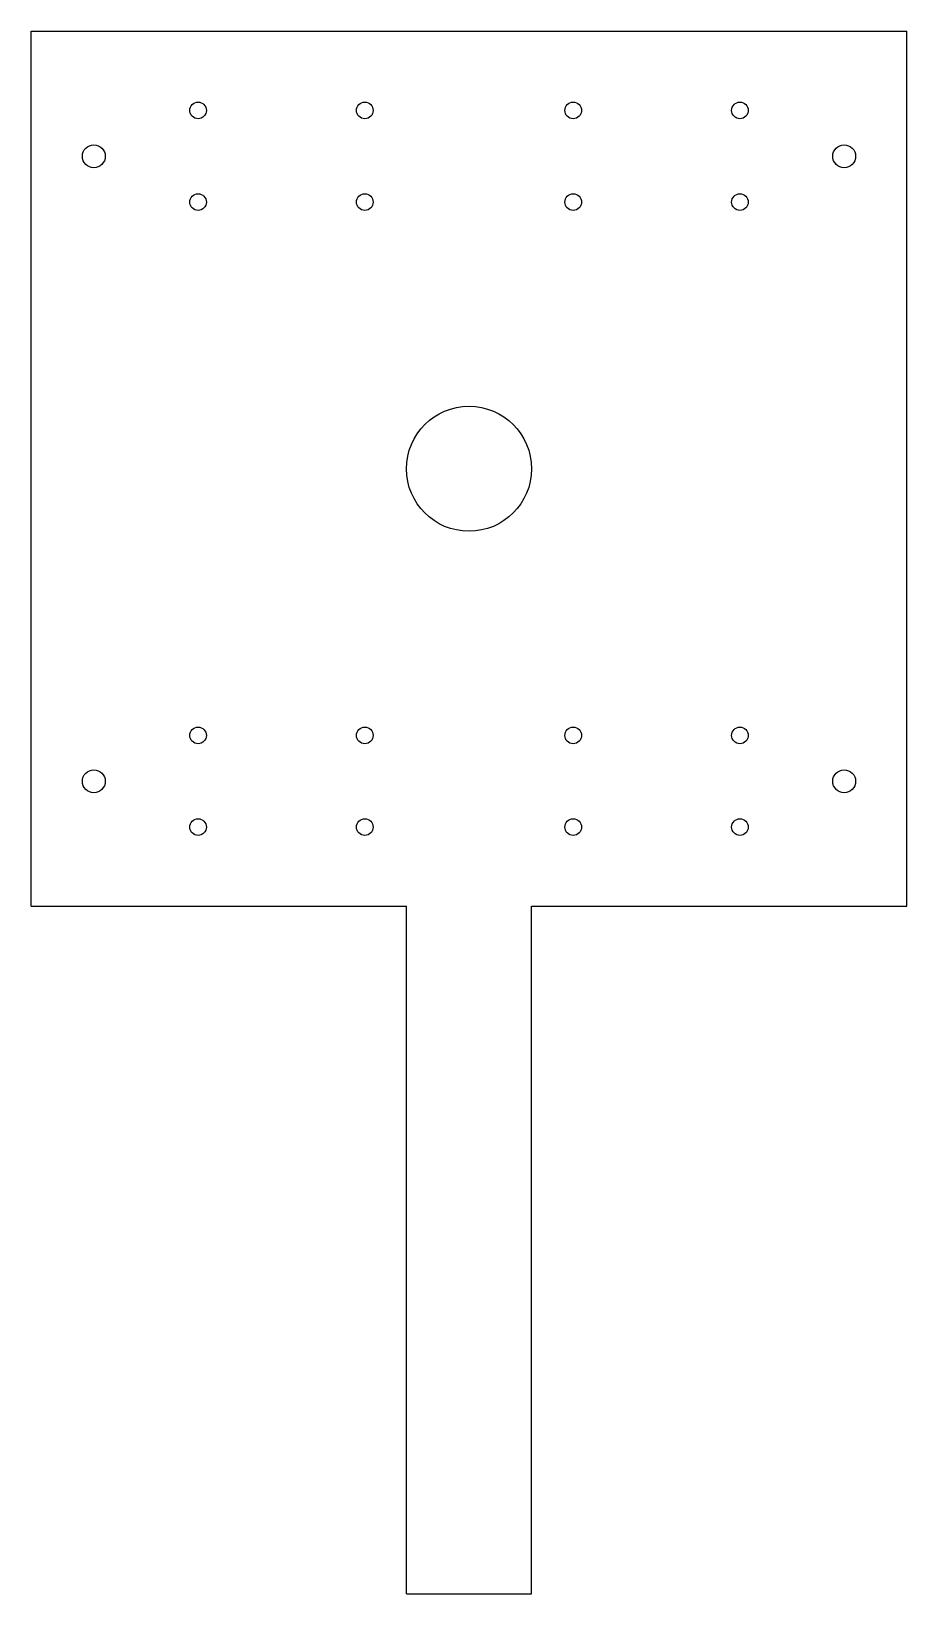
# Model space of a CAD drawing. Header units: millimetres. Extents: x 0 to 420, y -750 to 0.
import ezdxf

# ---------------------------------------------------------------- set-up
doc = ezdxf.new("R2010")
doc.units = ezdxf.units.MM
doc.layers.add('flat', color=7, linetype='CONTINUOUS')

msp = doc.modelspace()

# ---------------------------------------------------------------- linework, layer by layer
at = {"layer": 'flat'}
for p, q in [((0, -420), (0, 0)), ((0, 0), (420, 0)), ((420, -420), (420, 0)), ((0, -420), (180, -420)), ((180, -750), (180, -420)), ((240, -750), (240, -420)), ((240, -420), (420, -420)), ((180, -750), (240, -750))]:
    msp.add_line(p, q, dxfattribs=at)
for centre, radius in [((80, -38), 4), ((160, -38), 4), ((260, -38), 4), ((340, -38), 4), ((30, -60), 5.5), ((390, -60), 5.5), ((80, -82), 4), ((160, -82), 4), ((260, -82), 4), ((340, -82), 4), ((210, -210), 30), ((80, -338), 4), ((160, -338), 4), ((260, -338), 4), ((340, -338), 4), ((30, -360), 5.5), ((390, -360), 5.5), ((80, -382), 4), ((160, -382), 4), ((260, -382), 4), ((340, -382), 4)]:
    msp.add_circle(centre, radius, dxfattribs=at)

doc.saveas('drawing.dxf')
